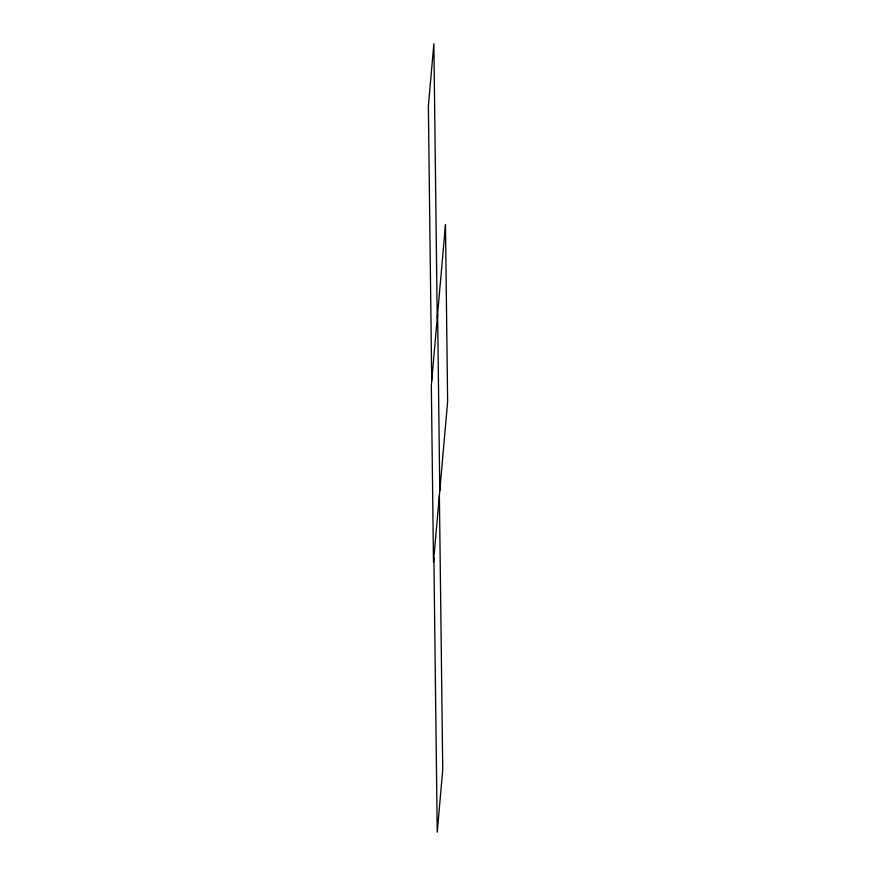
<?xml version="1.0" encoding="UTF-8"?>
<svg xmlns="http://www.w3.org/2000/svg" width="876" height="876" viewBox="0 0 876 876"><rect width="100%" height="100%" fill="white"/><g stroke="black" fill="none" stroke-linecap="round" stroke-linejoin="round"><path stroke-width="1.31" d="M437.617 313.915L439.774 490.79M437.223 318.36L433.872 43.8L428.364 106.182L431.715 380.753M439.38 495.247L442.741 769.818L437.233 832.2L433.883 557.64M445.479 224.793L431.331 385.21L433.489 562.085L447.636 401.668L445.479 224.793"/></g></svg>
